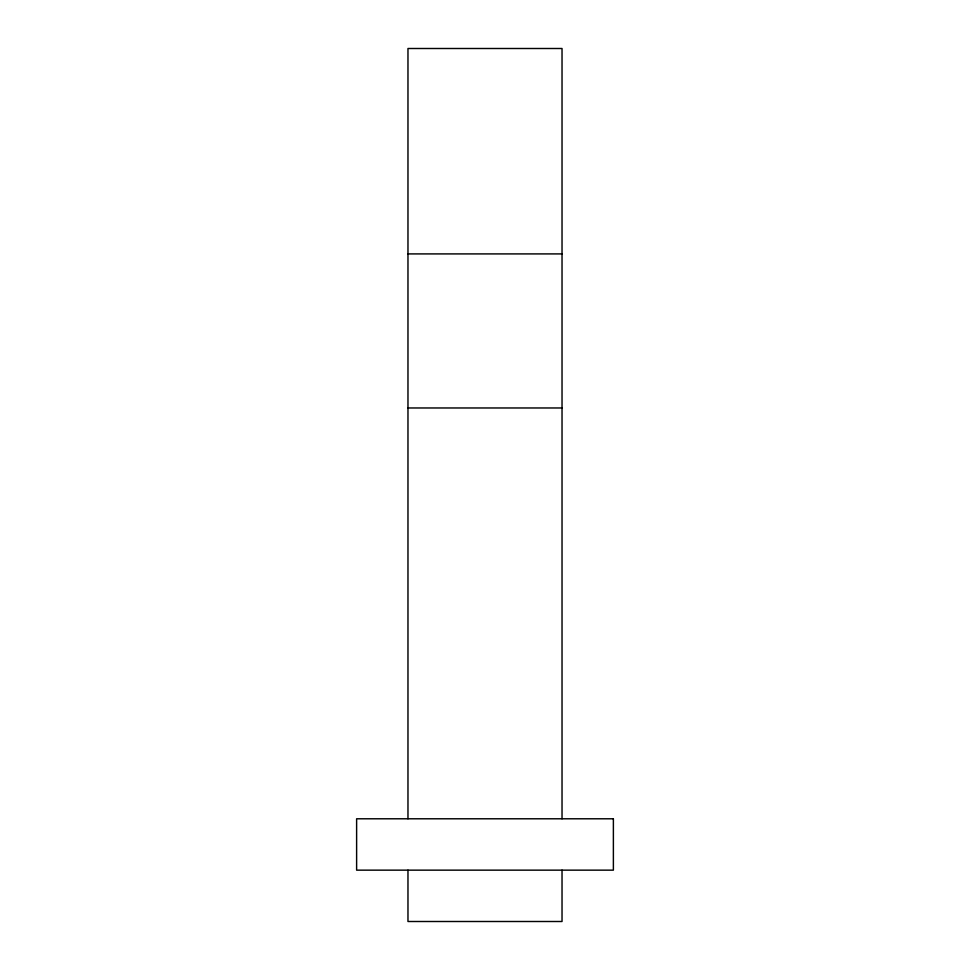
<?xml version="1.0" encoding="UTF-8"?>
<svg xmlns="http://www.w3.org/2000/svg" width="970" height="970" viewBox="0 0 970 970"><rect width="100%" height="100%" fill="white"/><g stroke="black" fill="none" stroke-linecap="round" stroke-linejoin="round"><path stroke-width="1.45" d="M407.97 253.91L562.03 253.91M407.97 407.97L562.03 407.97M562.03 818.789L562.03 48.5L407.97 48.5L407.97 818.789M562.03 870.151L562.03 921.5L407.97 921.5L407.97 870.151M613.379 818.789L356.62 818.789L356.62 870.151L613.379 870.151L613.379 818.789"/></g></svg>
